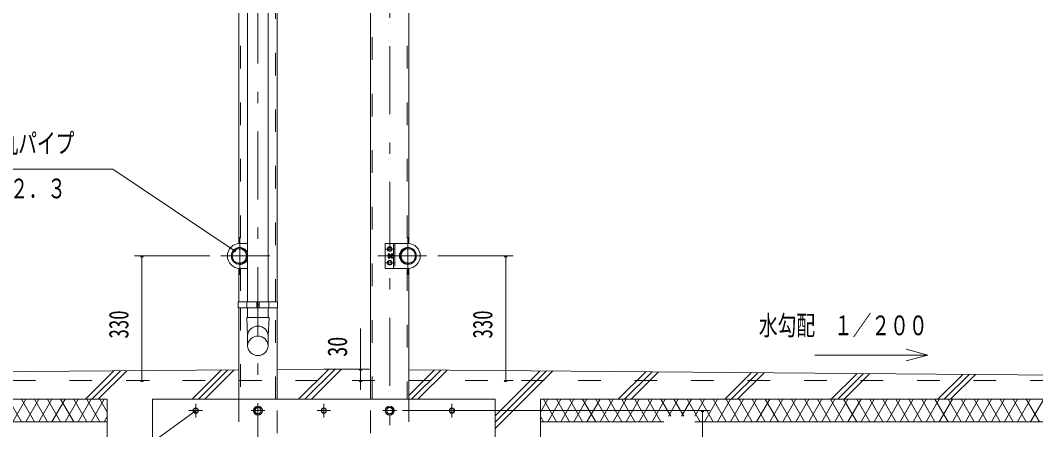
# Model space of a CAD drawing. Units: millimetres, scale not verified. Extents: x -34836 to 34836, y -16800 to 16800.
# Drawn here: x 18567 to 29349, y 1469 to 5810 of the extents above; entities that cross this region are included whole.
import ezdxf
from ezdxf.enums import TextEntityAlignment as Align

# ---------------------------------------------------------------- set-up
doc = ezdxf.new("R2010")
doc.units = ezdxf.units.MM
doc.header["$LTSCALE"] = 60
doc.linetypes.add('USER2', pattern=[10, 4, -6])
doc.linetypes.add('USER3', pattern=[24, 12, -5, 2, -5])
for name, color, linetype, lineweight in [('0-6_2-02BOLD', 7, 'Continuous', 18), ('0-7_2-12HIDDEN', 3, 'USER2', 18), ('0-8_2-22CENTER', 3, 'USER3', 18), ('0-9_2-42THIN', 4, 'Continuous', 18), ('0-A_2-52DIM', 3, 'Continuous', 18), ('0-B_2-62HATCH', 2, 'Continuous', 18)]:
    doc.layers.add(name, color=color, linetype=linetype, lineweight=lineweight)
doc.styles.add('ＭＳ ゴシック', font='')
doc.styles.get('ＭＳ ゴシック').set_extended_font_data('MS Gothic')

msp = doc.modelspace()

# ---------------------------------------------------------------- linework, layer by layer
at = {"layer": '0-6_2-02BOLD'}
for p, q in [((20980.09, 2826.27), (20980.09, 8791.89)), ((21200.13, 8791.89), (21200.13, 2826.27)), ((20886.91, 6739.89), (20886.91, 3443.41)), ((21293.31, 2826.28), (21293.31, 6739.89)), ((22286.9, 6739.89), (22286.9, 1791.89)), ((22693.3, 3443.41), (22693.3, 6739.89)), ((20898.11, 3443.89), (20980.09, 3443.89)), ((22530.11, 3443.89), (22530.11, 3179.89)), ((22490.11, 3323.44), (22476.12, 3323.44)), ((22476.12, 3300.34), (22490.11, 3300.34)), ((22510.11, 3323.89), (22490.11, 3323.89)), ((22490.11, 3299.89), (22510.11, 3299.89)), ((22530.11, 3323.44), (22512.12, 3323.44)), ((22512.12, 3300.34), (22530.11, 3300.34)), ((22592.91, 3299.89), (22597.3, 3299.89)), ((22597.3, 3323.89), (22597.3, 3299.89)), ((20886.91, 3180.36), (20886.91, 2826.28)), ((20980.09, 3179.89), (20898.11, 3179.89)), ((22693.3, 1791.89), (22693.3, 3180.36)), ((20973.68, 2826.27), (20973.68, 2762.28)), ((21077.9, 2826.28), (21077.9, 2762.28)), ((21102.3, 2762.28), (21102.3, 2826.28)), ((21206.46, 2826.27), (21206.46, 2762.28)), ((20886.91, 2762.28), (20886.91, 1791.89)), ((20980.07, 2762.28), (20980.07, 2660.41)), ((21077.9, 2794.28), (21102.3, 2794.28)), ((21200.07, 2762.28), (21200.07, 2660.41)), ((21293.31, 1791.89), (21293.31, 2762.28)), ((21790.1, 2111.89), (22271.9, 2109.49)), ((22693.3, 2104.59), (31690.11, 2031.89)), ((19490.11, 1791.89), (11890.1, 1791.89)), ((19490.11, 791.89), (19490.11, 1791.89)), ((25399.79, 1551.89), (24090.1, 1551.89))]:
    msp.add_line(p, q, dxfattribs=at)
for points in [[(22682.1, 3179.89), (22442.11, 3179.89), (22442.11, 3443.89), (22682.1, 3443.89)], [(20980.09, 3321.07), (20978.91, 3319.89), (20978.91, 3303.89), (20980.09, 3302.7)], [(22530.11, 3288.79), (22512.12, 3288.79), (22510.11, 3292.29), (22510.11, 3331.49), (22512.12, 3334.98), (22530.11, 3334.98)], [(22597.3, 3299.89), (22601.3, 3303.89), (22601.3, 3319.89), (22597.3, 3323.89), (22592.91, 3323.89)], [(20980.09, 2358.39), (20980.09, 2461.78), (20972.08, 2660.42), (21208.07, 2660.42)], [(21208.07, 2660.42), (21200.08, 2461.78), (21200.08, 2358.39)], [(20886.91, 2104.59), (11890.1, 2031.89), (11890.1, 1551.89), (19490.11, 1551.89)], [(22286.9, 2107.88), (21790.1, 2111.89), (21293.31, 2107.88)], [(31690.11, 2031.89), (31690.11, 1551.89), (25730.1, 1551.89)], [(19970.1, 791.89), (19970.1, 1791.89), (23610.11, 1791.89), (23610.11, 791.89)], [(24090.1, 791.89), (24090.1, 1791.89), (31690.11, 1791.89)]]:
    msp.add_lwpolyline(points, dxfattribs=at)
for points in [[(22490.11, 3360.79), (22470.11, 3372.34), (22470.11, 3395.43), (22490.11, 3406.98), (22510.11, 3395.43), (22510.11, 3372.34)], [(22470.11, 3228.34), (22470.11, 3251.43), (22490.11, 3262.98), (22510.11, 3251.43), (22510.11, 3228.34), (22490.11, 3216.79)], [(22476.12, 3288.79), (22490.11, 3288.79), (22490.11, 3334.98), (22476.12, 3334.98), (22474.11, 3331.49), (22474.11, 3292.29)], [(21299.69, 2762.28), (21299.69, 2826.27), (20880.5, 2826.27), (20880.5, 2762.28)], [(21070.47, 1705.89), (21050.84, 1671.89), (21070.47, 1637.89), (21109.73, 1637.89), (21129.36, 1671.89), (21109.73, 1705.89)], [(22470.48, 1705.89), (22509.74, 1705.89), (22529.37, 1671.89), (22509.74, 1637.89), (22470.48, 1637.89), (22450.84, 1671.89)]]:
    msp.add_lwpolyline(points, close=True, dxfattribs=at)
for centre, radius in [((20893.5, 3311.89), 85.4), ((20893.5, 3311.89), 76.2), ((22490.11, 3383.89), 25), ((22490.11, 3383.89), 19.6), ((22682.1, 3311.89), 90), ((22686.71, 3311.89), 85.4), ((22686.71, 3311.89), 76.2), ((22490.11, 3239.89), 25), ((22490.11, 3239.89), 19.6), ((20430.1, 1671.89), 28), ((20430.1, 1671.89), 24), ((21090.1, 1671.89), 48), ((21090.1, 1671.89), 33), ((21790.11, 1671.89), 28), ((21790.11, 1671.89), 24), ((22490.11, 1671.89), 48), ((22490.11, 1671.89), 33), ((23150.12, 1671.89), 28), ((23150.12, 1671.89), 24)]:
    msp.add_circle(centre, radius, dxfattribs=at)
for centre, radius, start, end in [((20898.11, 3311.89), 132, 90, 270), ((20898.11, 3311.89), 90, 24.35742, 335.64255), ((22682.1, 3311.89), 132, 270, 90), ((22508.15, 3311.89), 34.04, 160.17087, 199.83131), ((22483.38, 3294.57), 9.27, 141.46855, 180), ((22483.38, 3329.21), 9.26, 180, 218.54622), ((22519.37, 3329.21), 9.27, 180, 218.53142), ((22544.15, 3311.89), 34.04, 160.16866, 199.8291), ((22519.37, 3294.57), 9.26, 141.45375, 180), ((21090.1, 2457.86), 110.21, 3.55865, 176.44131), ((21090.1, 2351.56), 110.21, 3.55865, 176.44131), ((21090.1, 2365.24), 110.21, 183.56302, 356.43695)]:
    msp.add_arc(centre, radius, start, end, dxfattribs=at)
at = {"layer": '0-7_2-12HIDDEN'}
for p, q in [((20903.7, 6739.89), (20903.7, 3443.89)), ((21276.5, 2826.28), (21276.5, 6739.89)), ((22303.71, 1791.89), (22303.71, 6739.89)), ((22676.5, 6739.89), (22676.5, 3443.89)), ((22542.91, 3443.89), (22542.91, 3179.89)), ((20903.7, 3179.89), (20903.7, 2826.28)), ((22676.5, 3179.89), (22676.5, 1791.89)), ((20903.7, 2762.28), (20903.7, 1791.89)), ((21276.5, 1791.89), (21276.5, 2762.28)), ((11890.1, 1991.89), (31690.11, 1991.89))]:
    msp.add_line(p, q, dxfattribs=at)
for points in [[(20886.91, 1791.89), (20886.91, 831.89), (21293.31, 831.89), (21293.31, 1791.89)], [(22693.3, 1791.89), (22693.3, 831.89), (22286.9, 831.89), (22286.9, 1791.89)]]:
    msp.add_lwpolyline(points, dxfattribs=at)
at = {"layer": '0-8_2-22CENTER'}
for p, q in [((21090.1, -1848.11), (21090.1, 9855.89)), ((22490.11, 9855.89), (22490.11, -1848.11)), ((20898.11, 3511.89), (20898.11, 3111.89)), ((22682.1, 3511.89), (22682.1, 3111.89)), ((22440.11, 3383.89), (22540.11, 3383.89)), ((21218.1, 3311.89), (20698.11, 3311.89)), ((22362.11, 3311.89), (22882.1, 3311.89)), ((22540.11, 3239.89), (22437.48, 3239.89)), ((20430.1, 1743.89), (20430.1, 1599.89)), ((21790.11, 1599.89), (21790.11, 1743.89)), ((23150.12, 1743.89), (23150.12, 1599.89)), ((20358.1, 1671.89), (20502.1, 1671.89)), ((21018.11, 1671.89), (21162.11, 1671.89)), ((21718.11, 1671.89), (21862.11, 1671.89)), ((22418.1, 1671.89), (22562.1, 1671.89)), ((23222.12, 1671.89), (23078.12, 1671.89))]:
    msp.add_line(p, q, dxfattribs=at)
at = {"layer": '0-9_2-42THIN'}
for p, q in [((22490.11, 3320.69), (22510.11, 3320.69)), ((22510.11, 3303.09), (22490.11, 3303.09)), ((22600.5, 3320.69), (22592.53, 3320.69)), ((22592.53, 3303.09), (22600.5, 3303.09))]:
    msp.add_line(p, q, dxfattribs=at)
at = {"layer": '0-A_2-52DIM'}
for p, q in [((20855.03, 3370.25), (20823.03, 3370.25)), ((20578.11, 3311.89), (19778.11, 3311.89)), ((19874.11, 3311.89), (19842.11, 3311.89)), ((23002.1, 3311.89), (23802.1, 3311.89)), ((23738.1, 3311.89), (23706.1, 3311.89)), ((22179.75, 1891.46), (22179.75, 2543.89)), ((27973.06, 2322.33), (28204.87, 2260.21)), ((21892.65, 2111.89), (22259.75, 2111.89)), ((22195.75, 2111.89), (22163.75, 2111.89)), ((19874.11, 1991.89), (19842.11, 1991.89)), ((22195.75, 1991.89), (22163.75, 1991.89)), ((22259.75, 1991.89), (22179.75, 1991.89)), ((23738.1, 1991.89), (23706.1, 1991.89)), ((22624.22, 1671.89), (25890.1, 1671.89)), ((25826.1, 1671.89), (25794.1, 1671.89)), ((25810.1, 1671.89), (25810.1, 359.89))]:
    msp.add_line(p, q, dxfattribs=at)
for points in [[(20839.03, 3370.25), (19550.1, 4231.89), (17310.11, 4231.89)], [(19858.11, 3311.89), (19858.11, 1991.89), (19938.11, 1991.89)], [(23722.1, 3311.89), (23722.1, 1991.89), (23802.1, 1991.89)], [(27004.87, 2260.21), (28204.87, 2260.21), (27973.06, 2198.1)], [(15585.51, -41.53), (18065.51, -41.53), (20424.84, 1667.04)]]:
    msp.add_lwpolyline(points, dxfattribs=at)
for centre in [(20839.03, 3370.25), (19858.11, 3311.89), (23722.1, 3311.89), (22179.75, 2111.89), (19858.11, 1991.89), (22179.75, 1991.89), (23722.1, 1991.89), (25810.1, 1671.89)]:
    msp.add_arc(centre, 16, 180, 0, dxfattribs=at)
at = {"layer": '0-B_2-62HATCH'}
for p, q in [((19259.49, 1791.89), (19561.06, 2093.47)), ((19629.51, 2094.03), (19327.37, 1791.89)), ((19395.25, 1791.89), (19697.96, 2094.6)), ((20390.86, 1791.89), (20701.86, 2102.9)), ((20770.31, 2103.46), (20458.74, 1791.89)), ((20526.62, 1791.89), (20838.76, 2104.03)), ((21841.97, 2111.63), (21522.22, 1791.89)), ((21590.11, 1791.89), (21909.52, 2111.29)), ((21977.06, 2110.96), (21657.99, 1791.89)), ((22963.9, 2102.19), (22693.3, 1831.59)), ((22721.48, 1791.89), (23031.23, 2101.63)), ((23098.55, 2101.08), (22789.36, 1791.89)), ((24086, 2092.92), (23610.11, 1617.03)), ((23610.11, 1549.15), (24153.32, 2092.36)), ((24220.65, 2091.8), (23610.11, 1481.27)), ((24916.34, 1791.89), (25208.09, 2083.64)), ((24984.22, 1791.89), (25275.42, 2083.09)), ((25342.74, 2082.53), (25052.1, 1791.89)), ((26047.71, 1791.89), (26330.19, 2074.37)), ((26397.51, 2073.81), (26115.59, 1791.89)), ((26183.47, 1791.89), (26464.84, 2073.26)), ((27179.08, 1791.89), (27452.29, 2065.1)), ((27519.61, 2064.54), (27246.96, 1791.89)), ((27314.84, 1791.89), (27586.94, 2063.98)), ((28310.45, 1791.89), (28574.38, 2055.82)), ((28641.71, 2055.27), (28378.33, 1791.89)), ((28446.22, 1791.89), (28709.03, 2054.71)), ((18580.03, 1551.89), (18441.46, 1791.89)), ((18487.65, 1551.89), (18626.21, 1791.89)), ((18580.03, 1791.89), (18718.6, 1551.89)), ((18764.78, 1791.89), (18626.21, 1551.89)), ((18857.16, 1551.89), (18718.6, 1791.89)), ((18764.78, 1551.89), (18903.34, 1791.89)), ((18857.16, 1791.89), (18995.72, 1551.89)), ((19041.91, 1791.89), (18903.34, 1551.89)), ((19134.29, 1551.89), (18995.72, 1791.89)), ((19041.91, 1551.89), (19180.47, 1791.89)), ((19134.29, 1791.89), (19272.85, 1551.89)), ((19319.04, 1791.89), (19180.47, 1551.89)), ((19411.41, 1551.89), (19272.85, 1791.89)), ((19319.04, 1551.89), (19457.6, 1791.89)), ((19411.41, 1791.89), (19490.11, 1655.59)), ((24168.78, 1791.89), (24090.1, 1655.62)), ((24261.15, 1551.89), (24122.59, 1791.89)), ((24168.78, 1551.89), (24307.34, 1791.89)), ((24261.16, 1791.89), (24399.72, 1551.89)), ((24445.9, 1791.89), (24307.34, 1551.89)), ((24538.28, 1551.89), (24399.72, 1791.89)), ((24445.9, 1551.89), (24584.47, 1791.89)), ((24538.28, 1791.89), (24676.85, 1551.89)), ((24723.03, 1791.89), (24584.47, 1551.89)), ((24815.41, 1551.89), (24676.85, 1791.89)), ((24723.03, 1551.89), (24861.6, 1791.89)), ((24815.41, 1791.89), (24953.97, 1551.89)), ((25000.16, 1791.89), (24861.6, 1551.89)), ((25092.54, 1551.89), (24953.98, 1791.89)), ((25000.16, 1551.89), (25138.73, 1791.89)), ((25092.54, 1791.89), (25231.1, 1551.89)), ((25277.29, 1791.89), (25138.73, 1551.89)), ((25369.67, 1551.89), (25231.1, 1791.89)), ((25277.29, 1551.89), (25415.85, 1791.89)), ((25369.67, 1791.89), (25473.21, 1612.55)), ((25450.88, 1612.55), (25554.42, 1791.89)), ((25508.23, 1791.89), (25611.77, 1612.55)), ((25589.44, 1612.55), (25692.98, 1791.89)), ((25646.79, 1791.89), (25785.36, 1551.89)), ((25831.55, 1791.89), (25728, 1612.55)), ((25923.92, 1551.89), (25785.36, 1791.89)), ((25831.55, 1551.89), (25970.11, 1791.89)), ((25923.93, 1791.89), (26062.49, 1551.89)), ((26108.68, 1791.89), (25970.11, 1551.89)), ((26201.05, 1551.89), (26062.49, 1791.89)), ((26108.68, 1551.89), (26247.24, 1791.89)), ((26201.05, 1791.89), (26339.62, 1551.89)), ((26385.8, 1791.89), (26247.24, 1551.89)), ((26478.18, 1551.89), (26339.62, 1791.89)), ((26385.8, 1551.89), (26524.37, 1791.89)), ((26478.18, 1791.89), (26616.75, 1551.89)), ((26662.93, 1791.89), (26524.37, 1551.89)), ((26755.31, 1551.89), (26616.75, 1791.89)), ((26662.93, 1551.89), (26801.5, 1791.89)), ((26755.31, 1791.89), (26893.87, 1551.89)), ((26940.06, 1791.89), (26801.5, 1551.89)), ((27032.44, 1551.89), (26893.87, 1791.89)), ((26940.06, 1551.89), (27078.62, 1791.89)), ((27032.44, 1791.89), (27171, 1551.89)), ((27217.19, 1791.89), (27078.63, 1551.89)), ((27171, 1791.89), (27309.57, 1551.89)), ((27217.19, 1551.89), (27355.75, 1791.89)), ((27448.13, 1551.89), (27309.57, 1791.89)), ((27355.75, 1551.89), (27494.32, 1791.89)), ((27448.13, 1791.89), (27586.69, 1551.89)), ((27632.88, 1791.89), (27494.32, 1551.89)), ((27725.26, 1551.89), (27586.69, 1791.89)), ((27632.88, 1551.89), (27771.45, 1791.89)), ((27725.26, 1791.89), (27863.82, 1551.89)), ((27910.01, 1791.89), (27771.45, 1551.89)), ((28002.39, 1551.89), (27863.82, 1791.89)), ((27910.01, 1551.89), (28048.58, 1791.89)), ((28002.39, 1791.89), (28140.95, 1551.89)), ((28187.14, 1791.89), (28048.58, 1551.89)), ((28140.95, 1791.89), (28279.52, 1551.89)), ((28187.14, 1551.89), (28325.7, 1791.89)), ((28418.08, 1551.89), (28279.52, 1791.89)), ((28325.7, 1551.89), (28464.27, 1791.89)), ((28418.08, 1791.89), (28556.65, 1551.89)), ((28602.83, 1791.89), (28464.27, 1551.89)), ((28695.21, 1551.89), (28556.65, 1791.89)), ((28602.83, 1551.89), (28741.39, 1791.89)), ((28695.21, 1791.89), (28833.77, 1551.89)), ((28879.96, 1791.89), (28741.4, 1551.89)), ((28972.34, 1551.89), (28833.77, 1791.89)), ((28879.96, 1551.89), (29018.52, 1791.89)), ((28972.34, 1791.89), (29110.9, 1551.89)), ((29157.09, 1791.89), (29018.52, 1551.89)), ((29249.47, 1551.89), (29110.9, 1791.89)), ((29157.09, 1551.89), (29295.65, 1791.89)), ((29249.47, 1791.89), (29388.03, 1551.89)), ((29434.22, 1791.89), (29295.65, 1551.89)), ((19490.11, 1608.19), (19457.6, 1551.89)), ((24090.1, 1608.16), (24122.59, 1551.89))]:
    msp.add_line(p, q, dxfattribs=at)

# ---------------------------------------------------------------- texts
at = {"layer": '0-A_2-52DIM', "color": 7, "style": 'ＭＳ ゴシック', "width": 0.7}
for s, p in [('車止め：丸パイプ', (17550.11, 4340.32)), ('φ４２．７×２．３', (17310.11, 3860.31)), ('水勾配\u3000１／２００', (26410.41, 2408.64))]:
    msp.add_text(s, height=208.4, dxfattribs=at).set_placement(p, align=Align.BOTTOM_LEFT)
at = {"layer": '0-A_2-52DIM', "color": 7, "style": 'ＭＳ ゴシック'}
for s, width, p in [('330', 0.7, (19778.11, 2436.17)), ('330', 0.7, (23642.1, 2436.17)), ('30', 0.75, (22099.75, 2242.59))]:
    msp.add_text(s, height=208.4, rotation=90, dxfattribs=dict(at, width=width)).set_placement(p, align=Align.BOTTOM_LEFT)

doc.saveas('drawing.dxf')
